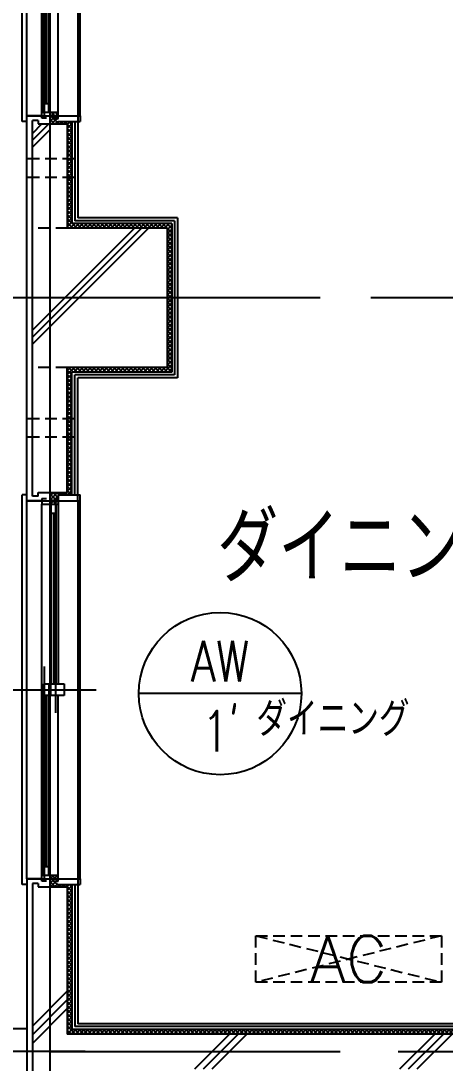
# Model space of a CAD drawing. Header units: millimetres. Extents: x 15495 to 166182, y -39946 to 18307.
# Drawn here: x 91165 to 92992, y -31061 to -26567 of the extents above; entities that cross this region are included whole.
import ezdxf
from ezdxf.enums import TextEntityAlignment as Align

# ---------------------------------------------------------------- set-up
doc = ezdxf.new("R2010")
doc.units = ezdxf.units.MM
doc.header["$LTSCALE"] = 1000
doc.linetypes.add('CENTER', pattern=[2, 1.25, -0.25, 0.25, -0.25])
doc.linetypes.add('DASHED2', pattern=[0.375, 0.25, -0.125])
doc.layers.get('0').update_dxf_attribs({"linetype": 'CONTINUOUS'})
for name, color, linetype in [('DT_ID', 13, 'CONTINUOUS'), ('E_TEXT', 3, 'CONTINUOUS'), ('F_FITT1-100', 5, 'CONTINUOUS'), ('F_FITT1-50', 5, 'CONTINUOUS'), ('F_FITT2-100', 1, 'CONTINUOUS'), ('F_FITT2-50', 1, 'CONTINUOUS'), ('K-A_EQP-50', 60, 'CONTINUOUS'), ('TF-A_ELSE-100', 6, 'CONTINUOUS'), ('TF-A_ELSE-50', 6, 'CONTINUOUS'), ('TF-A_EQP-50', 60, 'CONTINUOUS'), ('TF-DT_ID-100', 13, 'CONTINUOUS'), ('TF-E_DIM-50', 3, 'CONTINUOUS'), ('TF-E_GRID-100', 1, 'CENTER'), ('TF-E_GRID-50', 1, 'CENTER'), ('TF-E_TEXT-100', 3, 'CONTINUOUS'), ('TF-E_TEXT-50', 3, 'CONTINUOUS'), ('TF-F_FINI1-100', 190, 'CONTINUOUS'), ('TF-F_FINI1-50', 190, 'CONTINUOUS'), ('TF-F_FINI2-50', 1, 'CONTINUOUS'), ('TF-F_FITT1-100', 5, 'CONTINUOUS'), ('TF-F_FITT1-50', 5, 'CONTINUOUS'), ('TF-F_HAT1-50', 9, 'CONTINUOUS'), ('TF-H-AREA-50', 1, 'CENTER'), ('TF-R_COLM-50', 7, 'CONTINUOUS'), ('TF-R_EWALL-50', 7, 'CONTINUOUS'), ('TF-R_LINE-50', 6, 'CONTINUOUS'), ('TF-U_FIRE-50', 9, 'CONTINUOUS')]:
    doc.layers.add(name, color=color, linetype=linetype)
doc.styles.add('DIM', font='romans.shx', dxfattribs={"width": 0.8, "bigfont": 'bigfont.shx'})
doc.styles.add('ROOM', font='romans.shx', dxfattribs={"width": 0.8, "bigfont": 'bigfont.shx'})
doc.styles.get("Standard").update_dxf_attribs({"font": 'txt.shx', "bigfont": 'bigfont.shx'})
doc.dimstyles.new('DIM50_3_3', dxfattribs={"dimscale": 50, "dimtxt": 3, "dimasz": 1, "dimexe": 0, "dimexo": 1, "dimgap": 0.5, "dimtad": 1, "dimdec": 1, "dimdsep": 46, "dimlunit": 6, "dimtxsty": 'DIM', "dimblk1": 'DOT', "dimblk2": 'DOT', "dimsah": 1, "dimcen": 1, "dimclrd": 256, "dimclre": 256, "dimclrt": 256, "dimadec": 0, "dimazin": 0, "dimtfac": 1, "dimtdec": 1, "dimtix": 1, "dimtmove": 2, "dimatfit": 3, "dimldrblk": 'DOT', "dimfxl": 1, "dimtvp": 0.833333, "dimtolj": 1, "dimarcsym": 0})
pattern_1 = [(45, (-204470.766, -11899.113), (-8.8388348, 8.8388348), []), (135, (-204470.766, -11899.113), (-8.8388348, -8.8388348), [])]

# ---------------------------------------------------------------- blocks, each defined once
blk = doc.blocks.new('TATEGU-KIGOU')
at = {"color": 2}
blk.add_line((350, 0), (-350, 0), dxfattribs=at)
blk.add_circle((0, 0), 350, dxfattribs=at)
at = {"color": 2, "style": 'ROOM', "width": 0.8}
for tag, p in [('建具種別', (0, 51.6)), ('建具番号', (0, -250.1))]:
    blk.add_attdef(tag, text='', height=175, dxfattribs=at).set_placement(p, align=Align.CENTER)
at = {"flags": 1}
for tag, p in [('内法寸法（W）', (-414, -713.8)), ('内法寸法（H）', (-414, -1063.8)), ('階', (-373.6, -1414.3)), ('部屋名', (-373.6, -1786.8)), ('メーカー名', (-373.6, -2148.9)), ('値段', (-373.6, -2498.9)), ('重量', (-373.6, -2848.9)), ('建具形状', (-373.6, -3199)), ('開閉方式', (-373.6, -3549)), ('取付場所', (-373.6, -3899)), ('見込', (-373.6, -4296.3)), ('扉厚', (-373.6, -4646.3)), ('仕上', (-373.6, -4996.3)), ('ガラス', (-373.6, -5346.3)), ('建具金物', (-373.6, -5696.3)), ('枠形状', (-373.6, -6046.3)), ('沓摺形状', (-373.6, -6396.3)), ('特記事項', (-373.6, -6746.3)), ('防火性能', (-373.6, -7096.3))]:
    blk.add_attdef(tag, p, '', height=175, dxfattribs=at)
blk = doc.blocks.new("AW-1'_100")
at = {"layer": 'F_FITT1-100'}
for p, q in [((25, -100), (25, 815)), ((-25, 100), (-25, -815)), ((-205, 0), (200, 0))]:
    blk.add_line(p, q, dxfattribs=at)
at = {"layer": 'F_FITT2-100'}
for p, q in [((-100, -815), (-100, 815)), ((120, 815), (120, -815))]:
    blk.add_line(p, q, dxfattribs=at)
blk = doc.blocks.new('ROOM')
at = {"layer": 'DT_ID', "flags": 1}
for tag, p in [('室番号', (0, 500)), ('面積', (0, -500)), ('内装制限', (0, -1000)), ('仕上レベル', (0, -1500)), ('スラブレベル', (0, -2000)), ('天井高', (0, -2500)), ('床下地', (0, -3000)), ('床仕上', (0, -3500)), ('巾木高さ', (0, -4000)), ('巾木仕上', (0, -4500)), ('壁下地', (0, -5000)), ('壁仕上', (0, -5500)), ('天井下地', (0, -6000)), ('天井仕上', (0, -6500)), ('見切縁', (0, -7000)), ('備考', (0, -7500))]:
    blk.add_attdef(tag, p, '', height=300, dxfattribs=at)
at = {"layer": 'E_TEXT', "style": 'ROOM', "width": 0.8}
blk.add_attdef('室名', (0, 0), '', height=300, dxfattribs=at)
blk = doc.blocks.new('TF-BLOCK_100')
at = {"layer": 'TF-A_ELSE-100'}
blk.add_line((-941.32, 3350), (-100, 3350), dxfattribs=at)
at = {"layer": 'TF-E_GRID-100'}
for p, q in [((0, 15136.69), (0, -4408.96)), ((30632.81, 6500), (-4082.3, 6500))]:
    blk.add_line(p, q, dxfattribs=at)
at = {"layer": 'TF-F_FINI1-100'}
for p, q in [((-100, 5625), (-100, 7285)), ((-100, 7285), (120, 7285)), ((120, 7285), (120, 6845)), ((550, 6845), (120, 6845)), ((550, 6845), (550, 6155)), ((120, 5625), (120, 6155)), ((550, 6155), (120, 6155)), ((-100, 5625), (120, 5625)), ((-100, 3995), (-100, 2525)), ((-100, 3995), (120, 3995)), ((120, 3995), (120, 3369.5)), ((2859.5, 3369.5), (120, 3369.5))]:
    blk.add_line(p, q, dxfattribs=at)
at = {"layer": 'TF-F_FITT1-100'}
blk.add_line((-200, 4810), (200, 4810), dxfattribs=at)
at = {"layer": 'TF-DT_ID-100'}
blk.add_blockref('TATEGU-KIGOU', (733.32, 4793.67), dxfattribs=at).add_auto_attribs({'建具種別': 'AW', '建具番号': '1’'})
at = {"layer": 'TF-E_TEXT-100'}
ref = blk.add_blockref('ROOM', (719.89, 5273.48), dxfattribs=at)
ref.add_attrib('室名', 'ダイニング', (719.89, 5273.48), dxfattribs={"height": 300, "style": 'ROOM', "width": 0.8})
at = {"layer": 'TF-F_FITT1-100'}
for p in [(0, 8100), (0, 4810)]:
    blk.add_blockref("AW-1'_100", p, dxfattribs=at)
blk = doc.blocks.new('DOT')
at = {"color": 0, "linetype": 'ByBlock'}
blk.add_line((-0.5, 0), (-1, 0), dxfattribs=at)
at = {"color": 0, "linetype": 'ByBlock', "const_width": 0.5}
blk.add_lwpolyline([(-0.25, 0, 1), (0.25, 0, 1)], format="xyb", close=True, dxfattribs=at)
blk = doc.blocks.new('*D717')
at = {"layer": 'TF-E_DIM-50', "lineweight": -2}
for p, q in [((88067.8, -27761.4), (88030.1, -27761.4)), ((88030.1, -30961.4), (88030.1, -27811.4)), ((91442, -31011.4), (88030.1, -31011.4))]:
    blk.add_line(p, q, dxfattribs=at)
at = {"layer": 'TF-E_DIM-50', "lineweight": -2, "xscale": 50, "yscale": 50, "zscale": 50}
for p, rotation in [((88030.1, -27761.4), 90), ((88030.1, -31011.4), 270)]:
    blk.add_blockref('DOT', p, dxfattribs=dict(at, rotation=rotation))
at = {"layer": 'TF-E_DIM-50', "insert": (87915.9, -29386.4), "char_height": 150, "attachment_point": 5, "rotation": 90, "style": 'DIM'}
blk.add_mtext('\\A1;3,250', dxfattribs=at)
blk = doc.blocks.new('_DOT')
at = {"color": 0, "linetype": 'ByBlock'}
blk.add_line((-0.5, 0), (-1, 0), dxfattribs=at)
at = {"color": 0, "linetype": 'ByBlock', "const_width": 0.5}
blk.add_lwpolyline([(-0.25, 0, 1), (0.25, 0, 1)], format="xyb", close=True, dxfattribs=at)
blk = doc.blocks.new('*D716')
at = {"layer": 'TF-E_DIM-50', "lineweight": -2}
for p, q in [((91442, -31011.4), (88030.1, -31011.4)), ((88030.1, -34211.4), (88030.1, -31061.4)), ((88199.3, -34261.4), (88030.1, -34261.4))]:
    blk.add_line(p, q, dxfattribs=at)
at = {"layer": 'TF-E_DIM-50', "lineweight": -2, "xscale": 50, "yscale": 50, "zscale": 50}
for p, rotation in [((88030.1, -31011.4), 90), ((88030.1, -34261.4), 270)]:
    blk.add_blockref('DOT', p, dxfattribs=dict(at, rotation=rotation))
at = {"layer": 'TF-E_DIM-50', "insert": (87915.9, -32636.4), "char_height": 150, "attachment_point": 5, "rotation": 90, "style": 'DIM'}
blk.add_mtext('\\A1;3,250', dxfattribs=at)
blk = doc.blocks.new('*D662')
at = {"layer": 'TF-E_DIM-50', "lineweight": -2}
for p, q in [((90986.3, -30251.4), (90810.8, -30251.4)), ((90810.8, -30301.4), (90810.8, -30961.4)), ((91239.6, -31011.4), (90810.8, -31011.4))]:
    blk.add_line(p, q, dxfattribs=at)
at = {"layer": 'TF-E_DIM-50', "lineweight": -2, "xscale": 50, "yscale": 50, "zscale": 50}
for p, rotation in [((90810.8, -30251.4), 90), ((90810.8, -31011.4), 270)]:
    blk.add_blockref('DOT', p, dxfattribs=dict(at, rotation=rotation))
at = {"layer": 'TF-E_DIM-50', "insert": (90710.8, -30631.4), "char_height": 150, "attachment_point": 5, "rotation": 90, "style": 'DIM'}
blk.add_mtext('\\A1;760', dxfattribs=at)
blk = doc.blocks.new('*D728')
at = {"layer": 'TF-E_DIM-50', "lineweight": -2}
for p, q in [((91239.6, -31011.4), (90810.8, -31011.4)), ((90810.8, -31061.4), (90810.8, -31701.4)), ((91318.9, -31751.4), (90810.8, -31751.4))]:
    blk.add_line(p, q, dxfattribs=at)
at = {"layer": 'TF-E_DIM-50', "lineweight": -2, "xscale": 50, "yscale": 50, "zscale": 50}
for p, rotation in [((90810.8, -31011.4), 90), ((90810.8, -31751.4), 270)]:
    blk.add_blockref('DOT', p, dxfattribs=dict(at, rotation=rotation))
at = {"layer": 'TF-E_DIM-50', "insert": (90710.8, -31381.4), "char_height": 150, "attachment_point": 5, "rotation": 90, "style": 'DIM'}
blk.add_mtext('\\A1;740', dxfattribs=at)
blk = doc.blocks.new("AW-1'_50")
at = {"layer": 'F_FITT1-50'}
for p, q in [((-130.00075, 815.001625), (-130.00075, 840.001625)), ((-35.00075, 840.001625), (-130.00075, 840.001625)), ((-35.00075, 815.001625), (-130.00075, 815.001625)), ((-35.00075, 825.001625), (-35.00075, 800.001625)), ((-15.00075, 825.001625), (-35.00075, 825.001625)), ((14.99925, 825.001625), (34.99925, 825.001625)), ((34.99925, 825.001625), (34.99925, 800.001625)), ((34.99925, 800.001625), (-35.00075, 800.001625)), ((3.99925, 800.001625), (3.99925, 762.001625)), ((25.99925, 800.001625), (25.99925, 762.001625)), ((25.99925, 762.001625), (3.99925, 762.001625)), ((14.99925, 762.001625), (14.99925, 25.001875)), ((199.99925, 0), (-200.00075, 0)), ((-61.50075, 25.001875), (-4.00075, 25.001875)), ((-61.50075, -24.998125), (-61.50075, 25.001875)), ((-26.00075, 25.001875), (-26.00075, -24.998125)), ((-4.00075, 25.001875), (-4.00075, -24.998125)), ((3.99925, 25.001875), (25.99925, 25.001875)), ((3.99925, -24.998125), (3.99925, 25.001875)), ((25.99925, 25.001875), (25.99925, -24.998125)), ((-4.00075, -24.998125), (-61.50075, -24.998125)), ((-15.00075, -761.998375), (-15.00075, -24.998125)), ((25.99925, -24.998125), (3.99925, -24.998125)), ((-4.00075, -761.998375), (-26.00075, -761.998375)), ((34.99925, -799.998375), (-35.00075, -799.998375)), ((-35.00075, -824.998375), (-35.00075, -799.998375)), ((34.99925, -824.998375), (34.99925, -799.998375)), ((-130.00075, -814.998375), (-130.00075, -839.998375)), ((-35.00075, -814.998375), (-130.00075, -814.998375)), ((-35.00075, -839.998375), (-130.00075, -839.998375)), ((-15.00075, -824.998375), (-35.00075, -824.998375)), ((-35.00075, -839.998375), (-35.00075, -824.998375)), ((34.99925, -824.998375), (14.99925, -824.998375))]:
    blk.add_line(p, q, dxfattribs=at)
at = {"layer": 'F_FITT2-50'}
for p, q in [((-130.00075, 815.001625), (-130.00075, -814.998375)), ((99.99925, 840.001), (119.99925, 840.001)), ((119.99925, 840.001), (119.99925, -839.99775)), ((-35.00075, 800.001625), (-35.00075, 25.001875)), ((34.99925, 800.001625), (34.99925, -799.998375)), ((3.99925, 762.001625), (3.99925, 25.001875)), ((25.99925, 762.001625), (25.99925, 25.001875)), ((-35.00075, -799.998375), (-35.00075, -24.998125)), ((-26.00075, -799.998375), (-26.00075, -24.998125)), ((-4.00075, -799.998375), (-4.00075, -24.998125)), ((99.99925, -839.99775), (119.99925, -839.99775))]:
    blk.add_line(p, q, dxfattribs=at)
blk = doc.blocks.new('AC')
at = {"layer": 'K-A_EQP-50', "linetype": 'DASHED2', "ltscale": 0.2}
for p, q in [((-800, 0), (-800, 200)), ((0, 200), (-800, 0)), ((-800, 200), (0, 0)), ((-800, 200), (0, 200)), ((0, 200), (0, 0)), ((0, 0), (-800, 0))]:
    blk.add_line(p, q, dxfattribs=at)
at = {"layer": 'K-A_EQP-50'}
blk.add_text('AC', height=200, dxfattribs=at).set_placement((-400, 100), align=Align.MIDDLE)
blk = doc.blocks.new('TF-BLOCK_50')
at = {"layer": 'TF-F_HAT1-50'}
h = blk.add_hatch(dxfattribs=at)
h.set_pattern_fill('RC4', color=256, scale=30, style=0)
h.set_pattern_definition([(45, (-101296.5, -11674.05), (-424.264, 424.264), []), (45, (-101266.5, -11674.05), (-424.264, 424.264), []), (45, (-101236.5, -11674.05), (-424.264, 424.264), [])])
h.paths.add_polyline_path([(505, 6800), (75, 6800), (0, 6800), (0, 6500), (505, 6500)])
h.paths.add_polyline_path([(0, 6800), (-75, 6800), (-75, 6500), (0, 6500)])
h.paths.add_polyline_path([(0, 6500), (-75, 6500), (-75, 6200), (0, 6200)])
h.paths.add_polyline_path([(505, 6500), (0, 6500), (0, 6200), (75, 6200), (505, 6200)])
h.paths.add_polyline_path([(75, 6200), (0, 6200), (0, 5980), (75, 5980)])
h.paths.add_polyline_path([(0, 6200), (-75, 6200), (-75, 5980), (0, 5980)])
h.paths.add_polyline_path([(0, 5980), (-75, 5980), (-75, 5900), (0, 5900)])
h.paths.add_polyline_path([(75, 5980), (0, 5980), (0, 5900), (75, 5900)])
h.paths.add_polyline_path([(75, 5900), (0, 5900), (0, 5660.01), (75, 5660.01)])
h.paths.add_polyline_path([(0, 5900), (-75, 5900), (-75, 5645), (-50.04, 5645), (-50.04, 5660), (0, 5660.01)])
h.paths.add_polyline_path([(0, 7020), (-75, 7020), (-75, 6800), (0, 6800)])
h.paths.add_polyline_path([(75, 7020), (0, 7020), (0, 6800), (75, 6800)])
h.paths.add_polyline_path([(75, 7100), (0, 7100), (0, 7020), (75, 7020)])
h.paths.add_polyline_path([(0, 7100), (-75, 7100), (-75, 7020), (0, 7020)])
h.paths.add_polyline_path([(0, 7250), (-50, 7250), (-50, 7265), (-75, 7265), (-75, 7100), (0, 7100)])
h = blk.add_hatch(dxfattribs=at)
h.set_pattern_fill('ANSI37', color=256, scale=100, style=0)
h.set_pattern_definition([(45, (-133336.485, -63816.77), (-8.8388348, 8.8388348), []), (135, (-133336.485, -63816.77), (-8.8388348, -8.8388348), [])])
h.paths.add_polyline_path([(2400, 3345), (95, 3345), (95, 3970), (35, 3970), (35, 3985), (35, 4010), (0, 4010), (0, 3960), (75, 3960), (75, 3325), (2400, 3325)])
h = blk.add_hatch(dxfattribs=at)
h.set_pattern_fill('RC2', color=256, scale=50, style=0)
h.set_pattern_definition([(45, (-28400.75, -37379.5), (-441.942, 441.942), []), (45, (-28363.25, -37379.5), (-441.942, 441.942), []), (45, (-28325.75, -37379.5), (-441.942, 441.942), [])])
h.paths.add_polyline_path([(7442.04, 3175), (10775, 3175), (10775, 3325), (10175, 3325), (10175, 3355), (10025, 3355), (10025, 3325), (75, 3325), (75, 3960), (-50, 3960), (-50, 3975), (-75, 3975), (-75, 2545), (229.96, 2545.02), (229.96, 2560), (360, 2560.01), (360, 2645.01), (75, 2645.01), (75, 3175), (4775, 3175), (4775, 2525), (4825, 2525), (4825, 2075), (4925, 2075), (4925, 2475), (5070.17, 2475), (5070.17, 2575), (4925, 2575), (4925, 3175), (6260.33, 3175), (6260.33, 2575), (6120.17, 2575), (6120.17, 2475), (6426.48, 2475, -0.2049309)])
at = {"layer": 'TF-U_FIRE-50'}
h = blk.add_hatch(dxfattribs=at)
h.set_pattern_fill('ANSI37', color=256, scale=100, style=0)
h.set_pattern_definition(pattern_1)
h.paths.add_polyline_path([(525, 6820), (95, 6820), (95, 7020), (75, 7020), (75, 6800), (505, 6800), (505, 6500), (525, 6500)])
h.paths.add_polyline_path([(95, 7100), (75, 7100), (75, 7020), (95, 7020)])
h.paths.add_polyline_path([(95, 7260), (35, 7260), (35, 7275), (35, 7300), (0, 7300), (0, 7250), (75, 7250), (75, 7100), (95, 7100)])
h = blk.add_hatch(dxfattribs=at)
h.set_pattern_fill('ANSI37', color=256, scale=100, style=0)
h.set_pattern_definition(pattern_1)
h.paths.add_polyline_path([(95, 5980), (75, 5980), (75, 5900), (95, 5900)])
h.paths.add_polyline_path([(95, 6180), (525, 6180), (525, 6500), (505, 6500), (505, 6200), (75, 6200), (75, 5980), (95, 5980)])
h = blk.add_hatch(dxfattribs=at)
h.set_pattern_fill('ANSI37', color=256, scale=100, style=0)
h.set_pattern_definition([(45, (-28400.745, -37379.51), (-8.8388348, 8.8388348), []), (135, (-28400.745, -37379.51), (-8.8388348, -8.8388348), [])])
h.paths.add_polyline_path([(75, 5660.01), (0, 5660.01), (0, 5610), (35, 5610), (35, 5635), (35, 5650), (95, 5650), (95, 5900), (75, 5900)])
at = {"layer": 'TF-A_ELSE-50'}
blk.add_line((-941.32, 3350), (-100, 3350), dxfattribs=at)
at = {"layer": 'TF-E_GRID-50'}
for p, q in [((0, 15441.48), (0, -1118.96)), ((0, 15136.69), (0, -4408.96)), ((31163.65, 6500), (-4082.3, 6500)), ((0, 3250), (11101.72, 3250))]:
    blk.add_line(p, q, dxfattribs=at)
at = {"layer": 'TF-F_FINI1-50'}
for p, q in [((-100, 5625), (-100, 7285)), ((-35, 7285), (-100, 7285)), ((120, 7260), (120, 6845)), ((550, 6845), (120, 6845)), ((550, 6845), (550, 6155)), ((120, 5650), (120, 6155)), ((550, 6155), (120, 6155)), ((-35, 5625), (-100, 5625)), ((-100, 3995), (-100, 2525)), ((-35, 3995), (-100, 3995)), ((120, 3970), (120, 3370)), ((4749, 3370), (120, 3370))]:
    blk.add_line(p, q, dxfattribs=at)
at = {"layer": 'TF-F_FINI2-50'}
for p, q in [((107.5, 7260), (107.5, 6832.5)), ((537.5, 6832.5), (107.5, 6832.5)), ((537.5, 6832.5), (537.5, 6167.5)), ((107.5, 5650), (107.5, 6167.5)), ((537.5, 6167.5), (107.5, 6167.5)), ((107.5, 3970), (107.5, 3357.5)), ((4761.5, 3357.5), (107.5, 3357.5))]:
    blk.add_line(p, q, dxfattribs=at)
at = {"layer": 'TF-H-AREA-50'}
blk.add_lwpolyline([(2950, 10455), (0, 10455), (0, 3250), (2900, 3250), (2900, 6805), (4500.5, 6805), (4500.5, 7755), (2950.47, 7754.77), (2950, 10455)], dxfattribs=at)
at = {"layer": 'TF-R_COLM-50', "linetype": 'DASHED2', "ltscale": 0.2}
for p, q in [((75, 6800), (-75, 6800)), ((75, 6200), (-75, 6200))]:
    blk.add_line(p, q, dxfattribs=at)
at = {"layer": 'TF-R_COLM-50'}
for p, q in [((-75, 6200), (-75, 6800)), ((505, 6800), (75, 6800)), ((505, 6800), (505, 6200)), ((505, 6200), (75, 6200))]:
    blk.add_line(p, q, dxfattribs=at)
at = {"layer": 'TF-R_EWALL-50'}
for p, q in [((-75, 6800), (-75, 7265)), ((-50, 7265), (-75, 7265)), ((-50, 7265), (-50, 7250)), ((-50, 7250), (75, 7250)), ((75, 7250), (75, 6800)), ((-75, 5645), (-75, 6200)), ((75, 5660.01), (75, 6200)), ((-50.04, 5645), (-75, 5645)), ((-50.04, 5660), (75, 5660.01)), ((-50.04, 5645), (-50.04, 5660)), ((-75, 3975), (-75, 2545)), ((-50, 3975), (-75, 3975)), ((-50, 3975), (-50, 3960)), ((-50, 3960), (75, 3960)), ((75, 3959.99), (75, 3325)), ((10625, 3325), (75, 3325))]:
    blk.add_line(p, q, dxfattribs=at)
at = {"layer": 'TF-R_LINE-50', "linetype": 'DASHED2', "ltscale": 0.2}
for p, q in [((-95, 7100), (120, 7100)), ((-95, 7020), (120, 7020)), ((-95, 5980), (120, 5980)), ((-95, 5900), (120, 5900))]:
    blk.add_line(p, q, dxfattribs=at)
at = {"layer": 'TF-U_FIRE-50'}
for p, q in [((95, 7260), (95, 6820)), ((525, 6820), (95, 6820)), ((525, 6820), (525, 6180)), ((95, 5650), (95, 6180)), ((525, 6180), (95, 6180)), ((95, 3970), (95, 3345)), ((10605, 3345), (95, 3345))]:
    blk.add_line(p, q, dxfattribs=at)
at = {"layer": 'TF-A_EQP-50'}
blk.add_blockref('AC', (1687.24, 3548.96), dxfattribs=at)
at = {"layer": 'TF-E_TEXT-50'}
ref = blk.add_blockref('ROOM', (889.53, 4608.9), dxfattribs=dict(at, xscale=0.5, yscale=0.5, zscale=0.5))
ref.add_attrib('室名', 'ダイニング', (889.53, 4608.9), dxfattribs={"height": 150, "style": 'ROOM', "width": 0.8})
at = {"layer": 'TF-F_FITT1-50', "xscale": -1, "yscale": -1}
for p in [(0, 8100), (0, 4810)]:
    blk.add_blockref("AW-1'_50", p, dxfattribs=at)
at = {"layer": 'TF-E_DIM-50'}
for base, p1, p2, picture, middle in [((-3259.44, 6500), (202.4, 3250), (-3171.8, 6500), '*D717', (-3373.73, 4875)), ((-478.77, 3250), (-253.3, 4010), (0, 3250), '*D662', (-578.77, 3630)), ((-3259.44, 3250), (-3040.34, 0), (202.4, 3250), '*D716', (-3373.73, 1625)), ((-478.77, 2510), (0, 3250), (79.32, 2510), '*D728', (-578.77, 2880))]:
    dim = blk.add_linear_dim(base=base, p1=p1, p2=p2, angle=90, dimstyle='DIM50_3_3', dxfattribs=at)
    dim.commit()
    dim.dimension.update_dxf_attribs({"geometry": picture, "text_midpoint": middle, "insert": (-91289.59, 34261.4)})

msp = doc.modelspace()

# ---------------------------------------------------------------- block references
for name in ['TF-BLOCK_100', 'TF-BLOCK_50']:
    msp.add_blockref(name, (91289.6, -34261.4))

doc.saveas('drawing.dxf')
